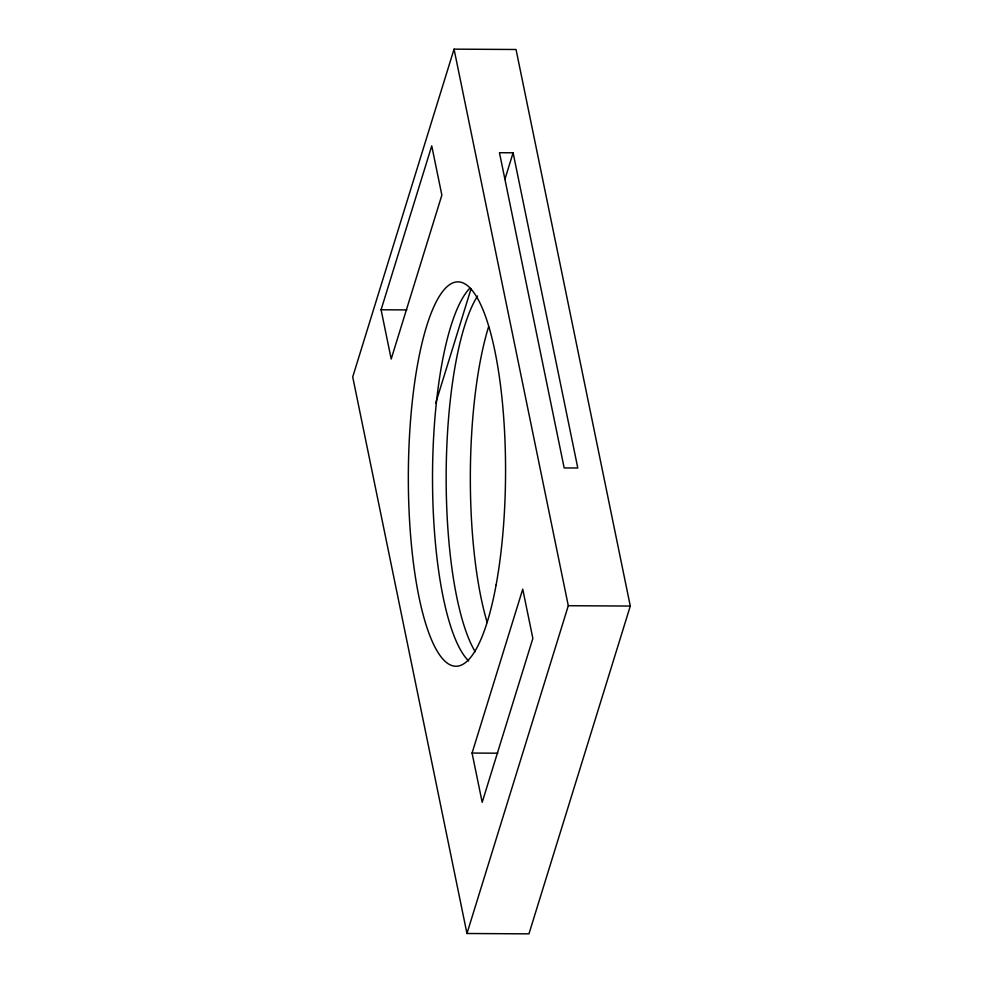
<?xml version="1.0" encoding="UTF-8"?>
<svg xmlns="http://www.w3.org/2000/svg" width="983" height="983" viewBox="0 0 983 983"><rect width="100%" height="100%" fill="white"/><g stroke="black" fill="none" stroke-linecap="round" stroke-linejoin="round"><path stroke-width="1.47" d="M454.048 49.15L352.713 376.944L466.962 933.506L528.952 933.85L630.287 606.056L516.038 49.494L454.048 49.15L568.297 605.712L466.962 933.506M381.085 309.768L431.746 145.877L441.859 195.126L391.197 359.028L381.085 309.768L406.79 309.915M435.739 403.03L471.017 288.879M504.955 179.127L513.101 152.795L499.462 152.709L564.168 467.933L577.795 468.006L513.101 152.795M472.073 753.052L522.747 589.161L532.86 638.409L482.186 802.312L472.073 753.052L497.779 753.199M568.297 605.712L630.287 606.056M487.199 622.497A192.213 48.609 -89.7 0 1 488.625 326.675M468.682 660.969A192.213 48.609 -89.7 0 1 432.52 475.502A192.213 48.609 -89.7 0 1 469.972 288.105M475.17 651.704A192.213 48.609 -89.7 0 1 446.171 473.142A192.213 48.609 -89.7 0 1 477.529 296.018M496.096 585.008A192.213 48.609 -89.7 0 0 462.391 282.686A192.213 48.609 -89.7 0 0 412.418 554.584A192.213 48.609 -89.7 0 0 496.096 585.008"/></g></svg>
